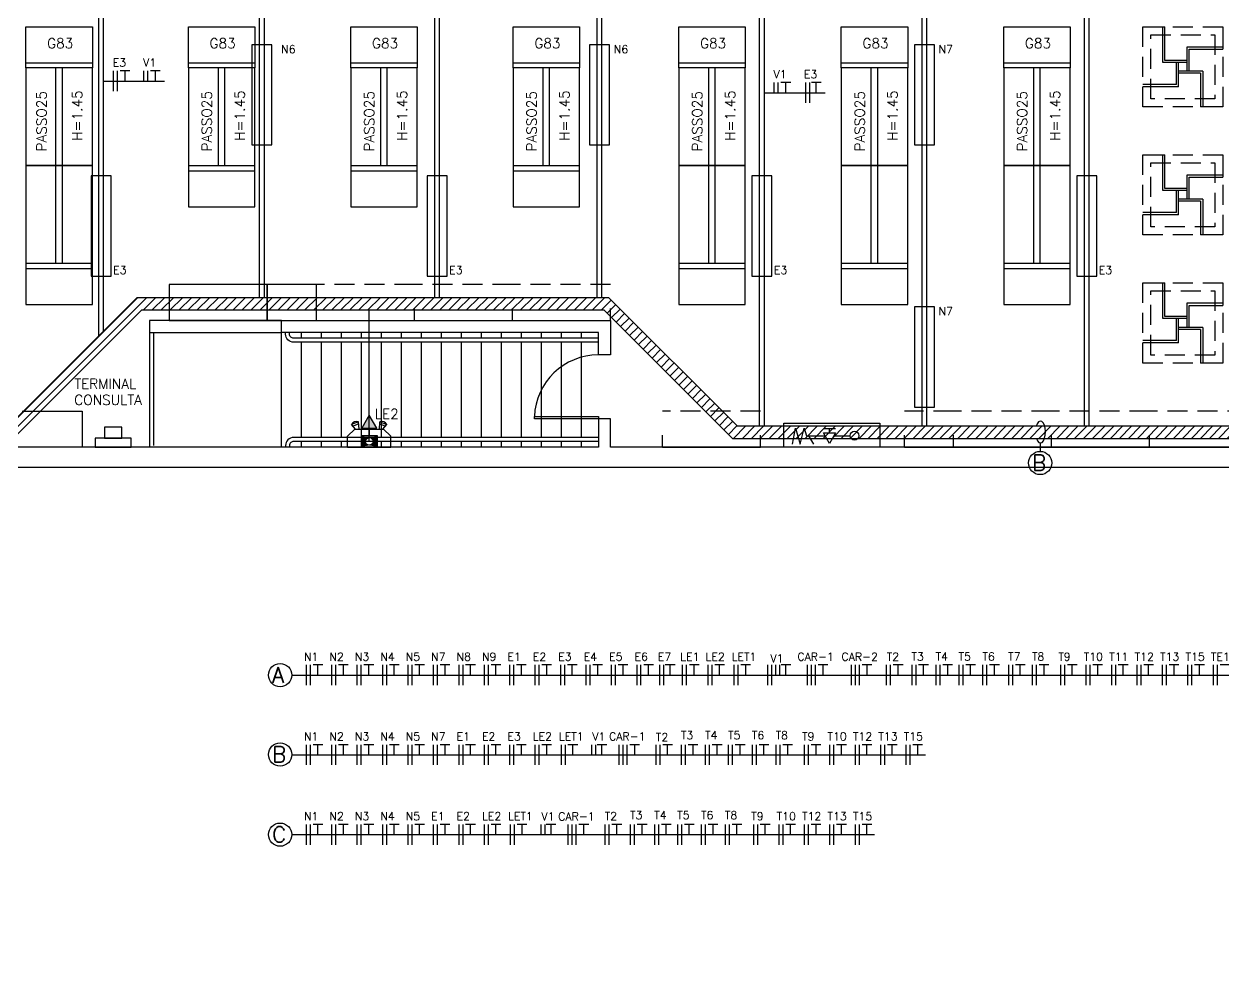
# Model space of a CAD drawing. Header units: metres. Extents: x -367 to 368, y -238 to 226.
# Drawn here: x 227.97 to 242.96, y 193.87 to 205.54 of the extents above; entities that cross this region are included whole.
import ezdxf
from ezdxf.enums import TextEntityAlignment as Align

# ---------------------------------------------------------------- set-up
doc = ezdxf.new("R2010")
doc.units = ezdxf.units.M
doc.linetypes.add('CONTINOUS', pattern=[0])
doc.linetypes.add('LA_BAU_BASES GERAIS_R00$0$LA_BAU_MERC_R01$0$HIDDEN', pattern=[0.375, 0.25, -0.125])
for name, color, linetype in [('A-SIMBELET', 10, 'Continuous'), ('ELE-ELÉTRICA', 160, 'Continuous'), ('ELE-INDICAÇÕES', 10, 'Continuous'), ('INCENDIO', 10, 'CONTINOUS'), ('LA_BAU_BASES GERAIS_R00$0$base', 253, 'Continuous'), ('LA_BAU_LUM TÉRREO_R02$0$ARQ-HAC-251', 251, 'Continuous'), ('LA_BAU_LUM TÉRREO_R02$0$ARQ-LUM', 2, 'Continuous'), ('Texto', 20, 'Continuous')]:
    doc.layers.add(name, color=color, linetype=linetype)
doc.styles.add('LA_BAU_BASES GERAIS_R00$0$LA_BAU_MERC_R01$0$R40-125-RS', font='romans.shx', dxfattribs={"height": 0.1248})
doc.styles.add('LA_BAU_BASES GERAIS_R00$0$LA_BAU_MERC_R01$0$RS80', font='ROMANS', dxfattribs={"height": 0.18})
doc.styles.add('LA_BAU_BASES GERAIS_R00$0$R60-125-RS', font='romans.shx', dxfattribs={"height": 0.19})
doc.styles.add('LA_BAU_BASES GERAIS_R00$0$R80-100-RS', font='romans.shx', dxfattribs={"height": 0.203})
doc.styles.get("Standard").update_dxf_attribs({"font": 'romans.shx'})

# ---------------------------------------------------------------- blocks, each defined once
blk = doc.blocks.new('LA_BAU_BASES GERAIS_R00$0$LA_BAU_ALVENARIA TÉRREO_R01')
at = {"layer": 'LA_BAU_BASES GERAIS_R00$0$base', "linetype": 'Continuous'}
for p, q in [((229.54, 201.68), (229.54, 200.25)), ((229.59, 201.68), (229.59, 200.269)), ((231.19, 200.25), (231.19, 201.68)), ((231.44, 201.61), (231.44, 201.68)), ((231.69, 201.61), (231.69, 201.68)), ((231.94, 201.61), (231.94, 201.68)), ((232.19, 201.61), (232.19, 201.68)), ((232.44, 201.61), (232.44, 201.68)), ((232.69, 201.61), (232.69, 201.68)), ((232.94, 201.61), (232.94, 201.68)), ((233.19, 201.61), (233.19, 201.68)), ((233.44, 201.61), (233.44, 201.68)), ((233.69, 201.61), (233.69, 201.68)), ((233.94, 201.61), (233.94, 201.68)), ((234.19, 201.61), (234.19, 201.68)), ((234.44, 201.61), (234.44, 201.68)), ((234.69, 201.61), (234.69, 201.68)), ((234.94, 201.61), (234.94, 201.68)), ((231.44, 200.37), (231.44, 201.56)), ((231.69, 200.37), (231.69, 201.56)), ((231.94, 200.37), (231.94, 201.56)), ((232.19, 200.37), (232.19, 201.56)), ((232.44, 200.37), (232.44, 201.56)), ((232.69, 200.37), (232.69, 201.56)), ((232.94, 200.37), (232.94, 201.56)), ((233.19, 200.37), (233.19, 201.56)), ((233.44, 200.37), (233.44, 201.56)), ((233.69, 200.37), (233.69, 201.56)), ((233.94, 200.37), (233.94, 201.56)), ((234.19, 200.37), (234.19, 201.56)), ((234.44, 200.37), (234.44, 201.56)), ((234.69, 200.37), (234.69, 201.56)), ((234.94, 200.37), (234.94, 201.56)), ((237.575, 200.285), (237.612, 200.487)), ((237.612, 200.487), (237.671, 200.285)), ((237.671, 200.285), (237.721, 200.487)), ((237.721, 200.487), (237.751, 200.392)), ((237.751, 200.392), (237.984, 200.392)), ((237.776, 200.391), (237.838, 200.285)), ((237.964, 200.482), (238.115, 200.482)), ((238.039, 200.427), (238.039, 200.482)), ((238.094, 200.392), (238.297, 200.392)), ((231.44, 200.25), (231.44, 200.32)), ((231.69, 200.25), (231.69, 200.32)), ((231.94, 200.25), (231.94, 200.32)), ((232.19, 200.25), (232.19, 200.32)), ((232.44, 200.25), (232.44, 200.32)), ((232.69, 200.25), (232.69, 200.32)), ((232.94, 200.25), (232.94, 200.32)), ((233.19, 200.25), (233.19, 200.32)), ((233.44, 200.25), (233.44, 200.32)), ((233.69, 200.25), (233.69, 200.32)), ((233.94, 200.25), (233.94, 200.32)), ((234.19, 200.25), (234.19, 200.32)), ((234.44, 200.25), (234.44, 200.32)), ((234.69, 200.25), (234.69, 200.32)), ((234.94, 200.25), (234.94, 200.32))]:
    blk.add_line(p, q, dxfattribs=at)
for points in [[(231.19, 201.83), (229.54, 201.83), (229.54, 201.68), (231.19, 201.68)], [(244.37, 177.984), (244.37, 197.72), (244.49, 197.72), (244.49, 198.93), (245.022, 198.93), (245.022, 199.259), (244.872, 199.259), (244.872, 199.08), (244.37, 199.08), (244.37, 200.03), (244.872, 200.03), (244.872, 199.86), (245.022, 199.86), (245.022, 200.25), (235.3, 200.25), (235.3, 200.601), (235.15, 200.601), (235.15, 200.25), (200.064, 200.25)], [(200.03, 200.25), (200, 200.25), (200, 200), (244.01, 200), (244.01, 177.95), (244.37, 177.95), (244.37, 177.95)]]:
    blk.add_lwpolyline(points, dxfattribs=at)
for points in [[(235.15, 201.401), (235.15, 201.68), (231.19, 201.68), (231.19, 201.83), (235.3, 201.83), (235.3, 201.401)], [(234.35, 200.601), (234.35, 200.631), (235.15, 200.631), (235.15, 200.601)], [(237.47, 200.25), (237.47, 200.55), (238.67, 200.55), (238.67, 200.25)], [(237.964, 200.427), (238.115, 200.427), (238.039, 200.296)]]:
    blk.add_lwpolyline(points, close=True, dxfattribs=at)
for points in [[(235.15, 201.56), (231.34, 201.56, -0.414214), (231.24, 201.66), (231.24, 201.68)], [(235.15, 201.61), (231.34, 201.61, -0.414214), (231.29, 201.66), (231.29, 201.68)], [(235.15, 200.37), (231.34, 200.37, 0.414214), (231.24, 200.27), (231.24, 200.25)], [(235.15, 200.32), (231.34, 200.32, 0.414214), (231.29, 200.27), (231.29, 200.25)]]:
    blk.add_lwpolyline(points, format="xyb", dxfattribs=at)
blk.add_circle((238.352, 200.392), 0.0549, dxfattribs=at)
blk.add_arc((235.149, 200.601), 0.8, 89.9598, 177.8524, dxfattribs=at)
blk = doc.blocks.new('LA_BAU_BASES GERAIS_R00$0$LA_BAU_MERC_R01')
at = {"layer": 'LA_BAU_BASES GERAIS_R00$0$base', "linetype": 'Continuous'}
for p, q in [((227.995, 205.5), (228.825, 205.5)), ((227.995, 204.986), (227.995, 205.5)), ((228.825, 205.5), (228.825, 204.986)), ((230.025, 205.5), (230.855, 205.5)), ((230.025, 204.986), (230.025, 205.5)), ((230.855, 205.5), (230.855, 204.986)), ((232.055, 205.5), (232.885, 205.5)), ((232.055, 204.986), (232.055, 205.5)), ((232.885, 205.5), (232.885, 204.986)), ((234.085, 205.5), (234.915, 205.5)), ((234.085, 204.986), (234.085, 205.5)), ((234.915, 205.5), (234.915, 204.986)), ((236.156, 205.5), (236.986, 205.5)), ((236.156, 204.986), (236.156, 205.5)), ((236.986, 205.5), (236.986, 204.986)), ((238.186, 205.5), (239.016, 205.5)), ((238.186, 204.986), (238.186, 205.5)), ((239.016, 205.5), (239.016, 204.986)), ((240.216, 205.5), (241.046, 205.5)), ((240.216, 204.986), (240.216, 205.5)), ((241.046, 205.5), (241.046, 204.986)), ((242.206, 205.055), (242.206, 205.5)), ((242.231, 205.08), (242.231, 205.5)), ((242.511, 204.945), (242.511, 205.25)), ((242.511, 205.25), (242.956, 205.25)), ((242.536, 204.945), (242.536, 205.22)), ((242.536, 205.22), (242.956, 205.22)), ((227.995, 205.05), (228.825, 205.05)), ((230.025, 205.05), (230.855, 205.05)), ((232.055, 205.05), (232.885, 205.05)), ((234.085, 205.05), (234.915, 205.05)), ((236.156, 205.05), (236.986, 205.05)), ((238.186, 205.05), (239.016, 205.05)), ((240.216, 205.05), (241.046, 205.05)), ((242.511, 205.055), (242.206, 205.055)), ((242.511, 205.08), (242.231, 205.08)), ((242.376, 204.78), (242.376, 205.055)), ((242.401, 204.75), (242.401, 205.055)), ((242.706, 204.945), (242.401, 204.945)), ((242.676, 204.92), (242.401, 204.92)), ((242.676, 204.92), (242.676, 204.5)), ((242.706, 204.945), (242.706, 204.5)), ((242.376, 204.78), (241.956, 204.78)), ((242.401, 204.75), (241.956, 204.75)), ((242.206, 203.455), (242.206, 203.9)), ((242.231, 203.48), (242.231, 203.9)), ((230.025, 203.766), (230.025, 203.252)), ((230.025, 203.766), (230.025, 203.702)), ((230.025, 203.702), (230.855, 203.702)), ((230.025, 203.702), (230.855, 203.702)), ((230.855, 203.252), (230.855, 203.766)), ((230.855, 203.702), (230.855, 203.766)), ((232.055, 203.766), (232.055, 203.252)), ((232.055, 203.766), (232.055, 203.702)), ((232.055, 203.702), (232.885, 203.702)), ((232.055, 203.702), (232.885, 203.702)), ((232.885, 203.252), (232.885, 203.766)), ((232.885, 203.702), (232.885, 203.766)), ((234.085, 203.766), (234.085, 203.252)), ((234.085, 203.766), (234.085, 203.702)), ((234.085, 203.702), (234.915, 203.702)), ((234.085, 203.702), (234.915, 203.702)), ((234.915, 203.252), (234.915, 203.766)), ((234.915, 203.702), (234.915, 203.766)), ((242.511, 203.345), (242.511, 203.65)), ((242.511, 203.65), (242.956, 203.65)), ((242.536, 203.345), (242.536, 203.62)), ((242.536, 203.62), (242.956, 203.62)), ((242.511, 203.455), (242.206, 203.455)), ((242.511, 203.48), (242.231, 203.48)), ((242.376, 203.18), (242.376, 203.455)), ((242.401, 203.15), (242.401, 203.455)), ((230.025, 203.252), (230.855, 203.252)), ((232.055, 203.252), (232.885, 203.252)), ((234.085, 203.252), (234.915, 203.252)), ((242.706, 203.345), (242.401, 203.345)), ((242.676, 203.32), (242.401, 203.32)), ((242.676, 203.32), (242.676, 202.9)), ((242.706, 203.345), (242.706, 202.9)), ((242.376, 203.18), (241.956, 203.18)), ((242.401, 203.15), (241.956, 203.15)), ((227.995, 202.546), (227.995, 202.032)), ((227.995, 202.546), (227.995, 202.482)), ((227.995, 202.482), (228.825, 202.482)), ((227.995, 202.482), (228.825, 202.482)), ((228.825, 202.032), (228.825, 202.546)), ((228.825, 202.482), (228.825, 202.546)), ((236.156, 202.546), (236.156, 202.032)), ((236.156, 202.482), (236.986, 202.482)), ((236.986, 202.032), (236.986, 202.546)), ((238.186, 202.546), (238.186, 202.032)), ((238.186, 202.482), (239.016, 202.482)), ((239.016, 202.032), (239.016, 202.546)), ((240.216, 202.546), (240.216, 202.032)), ((240.216, 202.482), (241.046, 202.482)), ((241.046, 202.032), (241.046, 202.546)), ((242.206, 201.855), (242.206, 202.3)), ((242.231, 201.88), (242.231, 202.3)), ((227.995, 202.032), (228.825, 202.032)), ((236.156, 202.032), (236.986, 202.032)), ((238.186, 202.032), (239.016, 202.032)), ((240.216, 202.032), (241.046, 202.032)), ((242.511, 201.745), (242.511, 202.05)), ((242.511, 202.05), (242.956, 202.05)), ((242.511, 201.88), (242.231, 201.88)), ((242.536, 201.745), (242.536, 202.02)), ((242.536, 202.02), (242.956, 202.02)), ((242.511, 201.855), (242.206, 201.855)), ((242.376, 201.58), (242.376, 201.855)), ((242.401, 201.55), (242.401, 201.855)), ((242.706, 201.745), (242.401, 201.745)), ((242.706, 201.745), (242.706, 201.3)), ((242.376, 201.58), (241.956, 201.58)), ((242.676, 201.72), (242.401, 201.72)), ((242.676, 201.72), (242.676, 201.3)), ((242.401, 201.55), (241.956, 201.55))]:
    blk.add_line(p, q, dxfattribs=at)
at = {"layer": 'LA_BAU_BASES GERAIS_R00$0$base', "linetype": 'LA_BAU_BASES GERAIS_R00$0$LA_BAU_MERC_R01$0$HIDDEN'}
for p, q in [((241.956, 205.5), (242.956, 205.5)), ((241.956, 204.5), (241.956, 205.5)), ((242.956, 205.5), (242.956, 204.5)), ((242.056, 205.4), (242.856, 205.4)), ((242.056, 204.6), (242.056, 205.4)), ((242.856, 205.4), (242.856, 204.6)), ((242.856, 204.6), (242.056, 204.6)), ((242.956, 204.5), (241.956, 204.5)), ((241.956, 203.9), (242.956, 203.9)), ((241.956, 202.9), (241.956, 203.9)), ((242.956, 203.9), (242.956, 202.9)), ((242.056, 203.8), (242.856, 203.8)), ((242.056, 203), (242.056, 203.8)), ((242.856, 203.8), (242.856, 203)), ((242.856, 203), (242.056, 203)), ((242.956, 202.9), (241.956, 202.9)), ((232.85, 202.28), (231.625, 202.28)), ((234.075, 202.28), (232.85, 202.28)), ((235.3, 202.28), (234.075, 202.28)), ((241.956, 202.3), (242.956, 202.3)), ((241.956, 201.3), (241.956, 202.3)), ((242.056, 202.2), (242.856, 202.2)), ((242.056, 201.4), (242.056, 202.2)), ((242.856, 202.2), (242.856, 201.4)), ((242.956, 202.3), (242.956, 201.3)), ((242.956, 201.3), (241.956, 201.3)), ((242.856, 201.4), (242.056, 201.4)), ((237.176, 200.7), (235.951, 200.7)), ((239.59, 200.7), (238.978, 200.7)), ((240.815, 200.7), (239.59, 200.7)), ((242.04, 200.7), (240.815, 200.7)), ((243.265, 200.7), (242.04, 200.7))]:
    blk.add_line(p, q, dxfattribs=at)
at = {"layer": 'LA_BAU_BASES GERAIS_R00$0$base'}
for p, q in [((242.206, 205.5), (242.231, 205.5)), ((242.956, 205.25), (242.956, 205.22)), ((228.825, 204.986), (227.995, 204.986)), ((227.995, 204.986), (227.995, 203.766)), ((228.37, 203.766), (228.37, 204.986)), ((228.45, 203.766), (228.45, 204.986)), ((228.825, 203.766), (228.825, 204.986)), ((230.855, 204.986), (230.025, 204.986)), ((230.025, 204.986), (230.025, 203.766)), ((230.4, 203.766), (230.4, 204.986)), ((230.48, 203.766), (230.48, 204.986)), ((230.855, 203.766), (230.855, 204.986)), ((232.885, 204.986), (232.055, 204.986)), ((232.055, 204.986), (232.055, 203.766)), ((232.43, 203.766), (232.43, 204.986)), ((232.51, 203.766), (232.51, 204.986)), ((232.885, 203.766), (232.885, 204.986)), ((234.915, 204.986), (234.085, 204.986)), ((234.085, 204.986), (234.085, 203.766)), ((234.46, 203.766), (234.46, 204.986)), ((234.54, 203.766), (234.54, 204.986)), ((234.915, 203.766), (234.915, 204.986)), ((236.986, 204.986), (236.156, 204.986)), ((236.156, 204.986), (236.156, 203.766)), ((236.531, 203.766), (236.531, 204.986)), ((236.611, 203.766), (236.611, 204.986)), ((236.986, 203.766), (236.986, 204.986)), ((239.016, 204.986), (238.186, 204.986)), ((238.186, 204.986), (238.186, 203.766)), ((238.561, 203.766), (238.561, 204.986)), ((238.641, 203.766), (238.641, 204.986)), ((239.016, 203.766), (239.016, 204.986)), ((241.046, 204.986), (240.216, 204.986)), ((240.216, 204.986), (240.216, 203.766)), ((240.591, 203.766), (240.591, 204.986)), ((240.671, 203.766), (240.671, 204.986)), ((241.046, 203.766), (241.046, 204.986)), ((242.706, 204.5), (242.676, 204.5)), ((242.206, 203.9), (242.231, 203.9)), ((228.825, 203.766), (227.995, 203.766)), ((227.995, 203.766), (227.995, 202.546)), ((227.995, 203.766), (228.825, 203.766)), ((228.37, 202.546), (228.37, 203.766)), ((228.45, 202.546), (228.45, 203.766)), ((228.825, 202.546), (228.825, 203.766)), ((230.025, 203.766), (230.855, 203.766)), ((232.055, 203.766), (232.885, 203.766)), ((234.085, 203.766), (234.915, 203.766)), ((236.156, 203.766), (236.986, 203.766)), ((236.986, 203.766), (236.156, 203.766)), ((236.156, 203.766), (236.156, 202.546)), ((236.531, 202.546), (236.531, 203.766)), ((236.611, 202.546), (236.611, 203.766)), ((236.986, 202.546), (236.986, 203.766)), ((238.186, 203.766), (239.016, 203.766)), ((239.016, 203.766), (238.186, 203.766)), ((238.186, 203.766), (238.186, 202.546)), ((238.561, 202.546), (238.561, 203.766)), ((238.641, 202.546), (238.641, 203.766)), ((239.016, 202.546), (239.016, 203.766)), ((240.216, 203.766), (241.046, 203.766)), ((241.046, 203.766), (240.216, 203.766)), ((240.216, 203.766), (240.216, 202.546)), ((240.591, 202.546), (240.591, 203.766)), ((240.671, 202.546), (240.671, 203.766)), ((241.046, 202.546), (241.046, 203.766)), ((242.956, 203.65), (242.956, 203.62)), ((242.706, 202.9), (242.676, 202.9)), ((227.995, 202.546), (228.825, 202.546)), ((236.156, 202.546), (236.986, 202.546)), ((238.186, 202.546), (239.016, 202.546)), ((240.216, 202.546), (241.046, 202.546)), ((229.787, 202.28), (229.787, 201.83)), ((231.012, 202.28), (229.787, 202.28)), ((231.012, 202.28), (231.012, 201.83)), ((231.625, 202.28), (231.012, 202.28)), ((231.012, 201.83), (231.012, 202.28)), ((231.625, 201.83), (231.625, 202.28)), ((242.206, 202.3), (242.231, 202.3)), ((242.956, 202.05), (242.956, 202.02)), ((231.625, 201.83), (231.625, 201.98)), ((232.85, 201.83), (232.85, 201.98)), ((232.85, 201.83), (232.85, 201.98)), ((234.075, 201.83), (234.075, 201.98)), ((234.075, 201.83), (234.075, 201.98)), ((235.3, 201.83), (235.3, 201.98)), ((229.787, 201.83), (231.012, 201.83)), ((231.012, 201.83), (231.625, 201.83)), ((231.625, 201.83), (232.85, 201.83)), ((232.85, 201.83), (234.075, 201.83)), ((234.075, 201.83), (235.3, 201.83)), ((242.706, 201.3), (242.676, 201.3)), ((227.946, 200.7), (228.696, 200.7)), ((228.696, 200.7), (228.696, 200.25)), ((229.195, 200.5), (228.975, 200.5)), ((228.975, 200.5), (228.975, 200.36)), ((229.195, 200.36), (229.195, 200.5)), ((235.951, 200.25), (235.951, 200.4)), ((237.176, 200.25), (237.176, 200.4)), ((238.978, 200.25), (238.978, 200.4)), ((239.59, 200.25), (239.59, 200.4)), ((239.59, 200.25), (239.59, 200.4)), ((240.815, 200.25), (240.815, 200.4)), ((240.815, 200.25), (240.815, 200.4)), ((242.04, 200.25), (242.04, 200.4)), ((242.04, 200.25), (242.04, 200.4)), ((228.696, 200.25), (227.946, 200.25)), ((229.31, 200.36), (228.86, 200.36)), ((228.86, 200.36), (228.86, 200.25)), ((228.86, 200.25), (229.31, 200.25)), ((228.975, 200.36), (229.195, 200.36)), ((229.31, 200.25), (229.31, 200.36)), ((235.951, 200.25), (237.176, 200.25)), ((238.978, 200.25), (239.59, 200.25)), ((239.59, 200.25), (240.815, 200.25)), ((240.815, 200.25), (242.04, 200.25)), ((242.04, 200.25), (243.265, 200.25))]:
    blk.add_line(p, q, dxfattribs=at)
at = {"layer": 'LA_BAU_BASES GERAIS_R00$0$base', "style": 'LA_BAU_BASES GERAIS_R00$0$LA_BAU_MERC_R01$0$R40-125-RS'}
for s, p in [('G83', (228.26, 205.232)), ('G83', (230.29, 205.232)), ('G83', (232.32, 205.232)), ('G83', (234.35, 205.232)), ('G83', (236.421, 205.232)), ('G83', (238.451, 205.232)), ('G83', (240.481, 205.232)), ('TERMINAL', (228.599, 200.978, -1.047)), ('CONSULTA', (228.599, 200.777, -1.047))]:
    blk.add_text(s, height=0.1248, dxfattribs=at).set_placement(p)
for s, p in [('PASSO25', (228.252, 203.943)), ('H=1.45', (228.699, 204.074)), ('PASSO25', (230.318, 203.943)), ('H=1.45', (230.729, 204.074)), ('PASSO25', (232.348, 203.943)), ('H=1.45', (232.759, 204.074)), ('PASSO25', (234.378, 203.943)), ('H=1.45', (234.789, 204.074)), ('PASSO25', (236.449, 203.943)), ('H=1.45', (236.86, 204.074)), ('PASSO25', (238.479, 203.943)), ('H=1.45', (238.89, 204.074)), ('PASSO25', (240.509, 203.943)), ('H=1.45', (240.92, 204.074))]:
    blk.add_text(s, height=0.1248, rotation=89.9999, dxfattribs=at).set_placement(p)
at = {"layer": 'LA_BAU_BASES GERAIS_R00$0$base', "text_generation_flag": 4}
for tag, height, rotation, style, p in [('CD H=1.45', 0.12, 180, 'LA_BAU_BASES GERAIS_R00$0$LA_BAU_MERC_R01$0$RS80', (261.738, 205.549)), ('CD H=1.45', 0.12, 180, 'LA_BAU_BASES GERAIS_R00$0$LA_BAU_MERC_R01$0$RS80', (262.989, 205.549)), ('CD H=2.25', 0.125, 270, 'LA_BAU_BASES GERAIS_R00$0$LA_BAU_MERC_R01$0$R40-125-RS', (266.17, 203.663)), ('CD H=1.45', 0.12, 180, 'LA_BAU_BASES GERAIS_R00$0$LA_BAU_MERC_R01$0$RS80', (261.354, 202.826)), ('CD H=1.45', 0.12, 180, 'LA_BAU_BASES GERAIS_R00$0$LA_BAU_MERC_R01$0$RS80', (262.605, 202.826)), ('CD H=1.45', 0.12, 180, 'LA_BAU_BASES GERAIS_R00$0$LA_BAU_MERC_R01$0$RS80', (263.857, 202.826)), ('CD H=1.45', 0.12, 180, 'LA_BAU_BASES GERAIS_R00$0$LA_BAU_MERC_R01$0$RS80', (265.108, 202.826))]:
    blk.add_attdef(tag, text='', height=height, rotation=rotation, dxfattribs=dict(at, style=style)).set_placement(p, align=Align.MIDDLE)
at = {"layer": 'LA_BAU_BASES GERAIS_R00$0$base', "style": 'LA_BAU_BASES GERAIS_R00$0$LA_BAU_MERC_R01$0$RS80', "text_generation_flag": 4}
for p in [(261.764, 204.896), (263.015, 204.896)]:
    blk.add_attdef('CD H=1.45', text='', height=0.12, dxfattribs=at).set_placement(p, align=Align.MIDDLE)
at = {"layer": 'LA_BAU_BASES GERAIS_R00$0$base', "style": 'LA_BAU_BASES GERAIS_R00$0$LA_BAU_MERC_R01$0$R40-125-RS'}
for p in [(246.243, 203.098), (247.393, 203.098), (248.543, 203.098), (249.693, 203.098), (250.843, 203.098), (246.243, 202.318), (247.393, 202.318), (248.543, 202.318), (249.693, 202.318), (250.843, 202.318)]:
    blk.add_attdef('TIPO', text='', height=0.125, rotation=180, dxfattribs=at).set_placement(p, align=Align.MIDDLE)
blk = doc.blocks.new('LA_BAU_BASES GERAIS_R00')
at = {"layer": 'LA_BAU_BASES GERAIS_R00$0$base'}
for name in ['LA_BAU_BASES GERAIS_R00$0$LA_BAU_MERC_R01', 'LA_BAU_BASES GERAIS_R00$0$LA_BAU_ALVENARIA TÉRREO_R01']:
    blk.add_blockref(name, (0, 0), dxfattribs=at)
at = {"layer": 'LA_BAU_BASES GERAIS_R00$0$base', "style": 'LA_BAU_BASES GERAIS_R00$0$R60-125-RS'}
for p in [(242.782, 218.919), (358.637, 192.964)]:
    blk.add_attdef('S', text='', height=0.19, rotation=90, dxfattribs=at).set_placement(p, align=Align.MIDDLE_CENTER)
at = {"layer": 'LA_BAU_BASES GERAIS_R00$0$base', "style": 'LA_BAU_BASES GERAIS_R00$0$R80-100-RS'}
blk.add_attdef('ACESSO', text='', height=0.203, dxfattribs=at).set_placement((365.922, 191.987), align=Align.TOP_CENTER)
at = {"layer": 'LA_BAU_BASES GERAIS_R00$0$base', "style": 'LA_BAU_BASES GERAIS_R00$0$R60-125-RS'}
blk.add_attdef('S', text='', height=0.19, dxfattribs=at).set_placement((266.114, 180.913), align=Align.MIDDLE_CENTER)
blk = doc.blocks.new('A$C716F59AC')
at = {"layer": 'LA_BAU_LUM TÉRREO_R02$0$ARQ-HAC-251', "color": 160}
for p, q in [((-37.845, 23.699), (-37.845, 44.205)), ((-37.785, 23.759), (-37.785, 44.205)), ((-35.835, 24.175), (-35.835, 44.205)), ((-35.775, 24.175), (-35.775, 44.205)), ((-33.645, 24.175), (-33.645, 44.205)), ((-33.585, 24.175), (-33.585, 44.205)), ((-31.615, 24.175), (-31.615, 33.41)), ((-31.555, 24.175), (-31.555, 33.41)), ((-29.585, 22.569), (-29.585, 33.41)), ((-29.525, 22.569), (-29.525, 33.41)), ((-27.555, 22.569), (-27.555, 33.41)), ((-27.495, 22.569), (-27.495, 33.41)), ((-25.525, 22.569), (-25.525, 33.41)), ((-25.465, 22.569), (-25.465, 33.41)), ((-35.835, 26.753), (-35.835, 32.515))]:
    blk.add_line(p, q, dxfattribs=at)
at = {"layer": 'LA_BAU_LUM TÉRREO_R02$0$ARQ-HAC-251'}
blk.add_line((-31.615, 26.753), (-31.615, 32.515), dxfattribs=at)
at = {"layer": 'LA_BAU_LUM TÉRREO_R02$0$ARQ-HAC-251', "color": 7}
blk.add_line((-27.555, 26.753), (-27.555, 32.515), dxfattribs=at)
at = {"layer": 'LA_BAU_LUM TÉRREO_R02$0$ARQ-LUM', "color": 7}
for points in [[(-35.68, 26.084), (-35.68, 27.334), (-35.93, 27.334), (-35.93, 26.084)], [(-35.68, 26.084), (-35.68, 27.334), (-35.93, 27.334), (-35.93, 26.084)], [(-31.46, 26.084), (-31.46, 27.334), (-31.71, 27.334), (-31.71, 26.084)], [(-31.46, 26.084), (-31.46, 27.334), (-31.71, 27.334), (-31.71, 26.084)], [(-27.4, 26.084), (-27.4, 27.334), (-27.65, 27.334), (-27.65, 26.084)], [(-27.4, 26.084), (-27.4, 27.334), (-27.65, 27.334), (-27.65, 26.084)], [(-37.69, 24.447), (-37.69, 25.697), (-37.94, 25.697), (-37.94, 24.447)], [(-37.69, 24.447), (-37.69, 25.697), (-37.94, 25.697), (-37.94, 24.447)], [(-33.49, 24.447), (-33.49, 25.697), (-33.74, 25.697), (-33.74, 24.447)], [(-33.49, 24.447), (-33.49, 25.697), (-33.74, 25.697), (-33.74, 24.447)], [(-29.43, 24.447), (-29.43, 25.697), (-29.68, 25.697), (-29.68, 24.447)], [(-29.43, 24.447), (-29.43, 25.697), (-29.68, 25.697), (-29.68, 24.447)], [(-25.37, 24.447), (-25.37, 25.697), (-25.62, 25.697), (-25.62, 24.447)], [(-25.37, 24.447), (-25.37, 25.697), (-25.62, 25.697), (-25.62, 24.447)], [(-27.4, 22.81), (-27.4, 24.06), (-27.65, 24.06), (-27.65, 22.81)], [(-27.4, 22.81), (-27.4, 24.06), (-27.65, 24.06), (-27.65, 22.81)]]:
    blk.add_lwpolyline(points, close=True, dxfattribs=at)
for points in [[(-37.69, 25.447), (-37.69, 25.697), (-37.94, 25.697), (-37.69, 25.447)], [(-33.49, 25.447), (-33.49, 25.697), (-33.74, 25.697), (-33.49, 25.447)], [(-29.43, 25.447), (-29.43, 25.697), (-29.68, 25.697), (-29.43, 25.447)], [(-25.37, 25.447), (-25.37, 25.697), (-25.62, 25.697), (-25.37, 25.447)]]:
    blk.add_solid(points, dxfattribs=at)
blk = doc.blocks.new('A$C152F3989')
at = {"layer": 'ELE-ELÉTRICA', "color": 3}
for p, q in [((-37.119, 4.177), (-38.725, 2.572)), ((-31.219, 4.177), (-37.119, 4.177)), ((-29.613, 2.572), (-31.219, 4.177)), ((-38.664, 2.42), (-37.058, 4.026)), ((-37.058, 4.026), (-31.28, 4.026)), ((-31.28, 4.026), (-29.674, 2.42)), ((-21.51, 2.572), (-29.613, 2.572)), ((-29.674, 2.42), (-21.581, 2.42))]:
    blk.add_line(p, q, dxfattribs=at)
blk = doc.blocks.new('LUMINAUTO2')
at = {"layer": 'ELE-ELÉTRICA', "color": 10}
for p, q in [((0, 0.6), (0.15, 0.6)), ((0, 0.6), (0, 0)), ((0.25, 0.5), (0.15, 0.6)), ((0.25, 0.49), (0.313, 0.545)), ((0.25, 0.5), (0.25, 0.1)), ((0.322, 0.446), (0.29, 0.525)), ((0.35, 0.449), (0.313, 0.545)), ((0.25, 0.44), (0.35, 0.449)), ((0, 0), (0.15, 0)), ((0.15, 0), (0.25, 0.1)), ((0.25, 0.16), (0.35, 0.151)), ((0.25, 0.11), (0.313, 0.055)), ((0.322, 0.154), (0.29, 0.075)), ((0.35, 0.151), (0.313, 0.055))]:
    blk.add_line(p, q, dxfattribs=at)
for centre, start, end in [((0.279, 0.477), 338.3745, 63.8142), ((0.279, 0.123), 296.1858, 21.6255)]:
    blk.add_arc(centre, 0.0759, start, end, dxfattribs=at)
blk = doc.blocks.new('TOM-ALTA')
at = {"layer": 'ELE-ELÉTRICA', "color": 10}
blk.add_line((0.125, 0), (0, 0), dxfattribs=at)
blk.add_lwpolyline([(0.125, 0.125), (0.125, -0.125), (0.342, 0)], close=True, dxfattribs=at)
blk.add_solid([(0.125, 0.125), (0.125, -0.125), (0.342, 0)], dxfattribs=at)
blk = doc.blocks.new('CD')
at = {"color": 10}
blk.add_lwpolyline([(0.15, 0.108), (0, 0.108), (0, -0.108), (0.15, -0.108)], close=True, dxfattribs=at)
blk.add_circle((0.075, 0), 0.0507, dxfattribs=at)
at = {"color": 10, "linetype": 'Continuous'}
for points in [[(0.024, 0), (0, 0.108), (0, -0.108)], [(0.025, 0.009), (0, 0.108), (0.024, 0)], [(0.027, 0.017), (0, 0.108), (0.025, 0.009)], [(0.031, 0.025), (0, 0.108), (0.027, 0.017)], [(0.036, 0.033), (0, 0.108), (0.031, 0.025)], [(0.042, 0.039), (0, 0.108), (0.036, 0.033)], [(0.05, 0.044), (0, 0.108), (0.042, 0.039)], [(0.058, 0.048), (0, 0.108), (0.05, 0.044)], [(0.066, 0.05), (0, 0.108), (0.058, 0.048)], [(0.075, 0.051), (0, 0.108), (0.066, 0.05)], [(0.084, 0.05), (0, 0.108), (0.075, 0.051)], [(0.092, 0.048), (0, 0.108), (0.084, 0.05)], [(0.1, 0.044), (0, 0.108), (0.092, 0.048)], [(0.15, 0.108), (0, 0.108), (0.1, 0.044)], [(0.15, 0.108), (0.1, 0.044), (0.108, 0.039)], [(0.15, 0.108), (0.108, 0.039), (0.114, 0.033)], [(0.15, 0.108), (0.114, 0.033), (0.119, 0.025)], [(0.15, 0.108), (0.119, 0.025), (0.123, 0.017)], [(0.15, 0.108), (0.123, 0.017), (0.125, 0.009)], [(0.15, 0.108), (0.125, 0.009), (0.126, 0)], [(0.15, 0.108), (0.126, 0), (0.15, -0.108)], [(0.025, -0.009), (0.024, 0), (0, -0.108)], [(0.027, -0.017), (0.025, -0.009), (0, -0.108)], [(0.031, -0.025), (0.027, -0.017), (0, -0.108)], [(0.036, -0.033), (0.031, -0.025), (0, -0.108)], [(0.042, -0.039), (0.036, -0.033), (0, -0.108)], [(0.05, -0.044), (0.042, -0.039), (0, -0.108)], [(0.058, -0.048), (0.05, -0.044), (0, -0.108)], [(0.1, -0.044), (0.092, -0.048), (0, -0.108)], [(0.15, -0.108), (0.1, -0.044), (0, -0.108)], [(0.066, -0.05), (0.058, -0.048), (0, -0.108)], [(0.092, -0.048), (0.084, -0.05), (0, -0.108)], [(0.075, -0.051), (0.066, -0.05), (0, -0.108)], [(0.084, -0.05), (0.075, -0.051), (0, -0.108)], [(0.15, -0.108), (0.108, -0.039), (0.1, -0.044)], [(0.15, -0.108), (0.114, -0.033), (0.108, -0.039)], [(0.15, -0.108), (0.119, -0.025), (0.114, -0.033)], [(0.15, -0.108), (0.123, -0.017), (0.119, -0.025)], [(0.15, -0.108), (0.125, -0.009), (0.123, -0.017)], [(0.15, -0.108), (0.126, 0), (0.125, -0.009)]]:
    blk.add_solid(points, dxfattribs=at)
blk = doc.blocks.new('A$C014F47B6')
at = {"layer": 'INCENDIO'}
for name, p, xscale, yscale, zscale, rotation in [('LUMINAUTO2', (-35.125, -10.65), 0.9000000000000341, 0.9000000000000057, 0.9000000000000523, 90), ('TOM-ALTA', (-35.395, -10.509), 0.7499999999999147, 0.75, 0.749999999999949, 90.00000000009986)]:
    blk.add_blockref(name, p, dxfattribs=dict(at, xscale=xscale, yscale=yscale, zscale=zscale, rotation=rotation))
at = {"layer": 'INCENDIO', "color": 10, "xscale": 0.9374999999998409, "yscale": 0.9374999999998579, "zscale": 0.9374999999998409, "rotation": 89.99985175967367}
blk.add_blockref('CD', (-35.395, -10.65), dxfattribs=at)

msp = doc.modelspace()

# ---------------------------------------------------------------- hatches: boundary and pattern name
at = {"layer": 'ELE-ELÉTRICA'}
h = msp.add_hatch(dxfattribs=at)
h.set_pattern_fill('ANSI31', color=2, scale=0.025, style=0)
h.set_pattern_definition([(45, (228.109514, 192.864845), (-0.0561266, 0.0561266), [])])
h.paths.add_polyline_path([(227.775, 200.509), (227.836, 200.358), (229.442, 201.963), (235.22, 201.963), (236.826, 200.358), (244.919, 200.358), (245.025, 200.251), (245.025, 198.751), (244.928, 198.654), (244.49, 198.654), (244.49, 198.504), (244.928, 198.504), (245.025, 198.406), (245.025, 198.185), (244.928, 198.087), (244.49, 198.087), (244.49, 197.937), (244.928, 197.937), (245.025, 197.84), (245.025, 197.623), (245.211, 197.437), (245.283, 197.587), (245.167, 197.703), (245.167, 200.332), (244.99, 200.509), (236.887, 200.509), (235.281, 202.115), (229.381, 202.115)])
edge = h.paths.add_edge_path(flags=17)
edge.add_line((245.025, 198.185), (244.928, 198.087))
edge.add_line((245.025, 198.406), (245.025, 198.185))

# ---------------------------------------------------------------- linework, layer by layer
at = {"layer": 'ELE-ELÉTRICA', "color": 20}
for p, q in [((229.088, 204.696, 0), (229.088, 204.95, 0)), ((229.138, 204.696, 0), (229.138, 204.95, 0)), ((229.469, 204.823, 0), (229.469, 204.95, 0)), ((229.518, 204.823, 0), (229.518, 204.95, 0)), ((237.348, 204.677, 0), (237.348, 204.804, 0)), ((237.398, 204.677, 0), (237.398, 204.804, 0)), ((237.745, 204.55, 0), (237.745, 204.804, 0)), ((237.795, 204.55, 0), (237.795, 204.804, 0)), ((231.501, 197.274), (231.501, 197.528)), ((231.551, 197.274), (231.551, 197.528)), ((231.819, 197.274), (231.819, 197.528)), ((231.869, 197.274), (231.869, 197.528)), ((232.136, 197.274), (232.136, 197.528)), ((232.186, 197.274), (232.186, 197.528)), ((232.454, 197.274), (232.454, 197.528)), ((232.504, 197.274), (232.504, 197.528)), ((232.772, 197.274), (232.772, 197.528)), ((232.822, 197.274), (232.822, 197.528)), ((233.09, 197.274), (233.09, 197.528)), ((233.14, 197.274), (233.14, 197.528)), ((233.408, 197.274), (233.408, 197.528)), ((233.458, 197.274), (233.458, 197.528)), ((233.726, 197.274), (233.726, 197.528)), ((233.776, 197.274), (233.776, 197.528)), ((234.043, 197.274), (234.043, 197.528)), ((234.093, 197.274), (234.093, 197.528)), ((234.361, 197.274), (234.361, 197.528)), ((234.411, 197.274), (234.411, 197.528)), ((234.679, 197.274), (234.679, 197.528)), ((234.729, 197.274), (234.729, 197.528)), ((234.997, 197.274), (234.997, 197.528)), ((235.047, 197.274), (235.047, 197.528)), ((235.315, 197.274), (235.315, 197.528)), ((235.365, 197.274), (235.365, 197.528)), ((235.633, 197.274), (235.633, 197.528)), ((235.682, 197.274), (235.682, 197.528)), ((235.919, 197.401), (235.919, 197.528)), ((235.919, 197.274), (235.919, 197.401)), ((235.969, 197.401), (235.969, 197.528)), ((235.969, 197.274), (235.969, 197.401)), ((236.203, 197.274), (236.203, 197.528)), ((236.253, 197.274), (236.253, 197.528)), ((236.521, 197.274), (236.521, 197.528)), ((236.571, 197.274), (236.571, 197.528)), ((236.847, 197.274), (236.847, 197.528)), ((236.897, 197.274), (236.897, 197.528)), ((237.27, 197.401), (237.27, 197.528)), ((237.27, 197.274), (237.27, 197.401)), ((237.32, 197.401), (237.32, 197.528)), ((237.32, 197.274), (237.32, 197.401)), ((237.37, 197.401), (237.37, 197.528)), ((237.42, 197.401), (237.42, 197.528)), ((237.495, 197.401), (237.495, 197.528)), ((237.764, 197.274), (237.764, 197.528)), ((237.814, 197.274), (237.814, 197.528)), ((237.864, 197.274), (237.864, 197.528)), ((237.958, 197.401), (237.958, 197.528)), ((238.315, 197.274), (238.315, 197.528)), ((238.365, 197.274), (238.365, 197.528)), ((238.415, 197.274), (238.415, 197.528)), ((238.509, 197.401), (238.509, 197.528)), ((238.753, 197.274), (238.753, 197.528)), ((238.803, 197.274), (238.803, 197.528)), ((239.07, 197.274), (239.07, 197.528)), ((239.12, 197.274), (239.12, 197.528)), ((239.214, 197.401), (239.214, 197.528)), ((239.372, 197.274), (239.372, 197.528)), ((239.422, 197.274), (239.422, 197.528)), ((239.516, 197.401), (239.516, 197.528)), ((239.659, 197.274), (239.659, 197.528)), ((239.709, 197.274), (239.709, 197.528)), ((239.803, 197.401), (239.803, 197.528)), ((239.957, 197.274), (239.957, 197.528)), ((240.007, 197.274), (240.007, 197.528)), ((240.101, 197.401), (240.101, 197.528)), ((240.279, 197.274), (240.279, 197.528)), ((240.329, 197.274), (240.329, 197.528)), ((240.423, 197.401), (240.423, 197.528)), ((240.577, 197.274), (240.577, 197.528)), ((240.627, 197.274), (240.627, 197.528)), ((240.721, 197.401), (240.721, 197.528)), ((240.93, 197.274), (240.93, 197.528)), ((240.98, 197.274), (240.98, 197.528)), ((241.248, 197.274), (241.248, 197.528)), ((241.298, 197.274), (241.298, 197.528)), ((241.566, 197.274), (241.566, 197.528)), ((241.616, 197.274), (241.616, 197.528)), ((241.884, 197.274), (241.884, 197.528)), ((241.934, 197.274), (241.934, 197.528)), ((242.201, 197.274), (242.201, 197.528)), ((242.251, 197.274), (242.251, 197.528)), ((242.519, 197.274), (242.519, 197.528)), ((242.569, 197.274), (242.569, 197.528)), ((242.837, 197.274), (242.837, 197.528)), ((242.887, 197.274), (242.887, 197.528)), ((231.501, 196.278), (231.501, 196.531)), ((231.551, 196.278), (231.551, 196.531)), ((231.819, 196.278), (231.819, 196.531)), ((231.869, 196.278), (231.869, 196.531)), ((232.136, 196.278), (232.136, 196.531)), ((232.186, 196.278), (232.186, 196.531)), ((232.454, 196.278), (232.454, 196.531)), ((232.504, 196.278), (232.504, 196.531)), ((232.772, 196.278), (232.772, 196.531)), ((232.822, 196.278), (232.822, 196.531)), ((233.09, 196.278), (233.09, 196.531)), ((233.14, 196.278), (233.14, 196.531)), ((233.408, 196.278), (233.408, 196.531)), ((233.458, 196.278), (233.458, 196.531)), ((233.726, 196.278), (233.726, 196.531)), ((233.776, 196.278), (233.776, 196.531)), ((234.043, 196.278), (234.043, 196.531)), ((234.093, 196.278), (234.093, 196.531)), ((234.361, 196.278), (234.361, 196.531)), ((234.411, 196.278), (234.411, 196.531)), ((234.687, 196.278), (234.687, 196.531)), ((234.737, 196.278), (234.737, 196.531)), ((235.069, 196.405), (235.069, 196.531)), ((235.119, 196.405), (235.119, 196.531)), ((235.194, 196.405), (235.194, 196.531)), ((235.41, 196.278), (235.41, 196.531)), ((235.459, 196.278), (235.459, 196.531)), ((235.509, 196.278), (235.509, 196.531)), ((235.604, 196.405), (235.604, 196.531)), ((235.871, 196.278), (235.871, 196.531)), ((235.921, 196.278), (235.921, 196.531)), ((236.188, 196.278), (236.188, 196.531)), ((236.238, 196.278), (236.238, 196.531)), ((236.333, 196.405), (236.333, 196.531)), ((236.49, 196.278), (236.49, 196.531)), ((236.54, 196.278), (236.54, 196.531)), ((236.635, 196.405), (236.635, 196.531)), ((236.777, 196.278), (236.777, 196.531)), ((236.827, 196.278), (236.827, 196.531)), ((236.922, 196.405), (236.922, 196.531)), ((237.075, 196.278), (237.075, 196.531)), ((237.125, 196.278), (237.125, 196.531)), ((237.22, 196.405), (237.22, 196.531)), ((237.373, 196.278), (237.373, 196.531)), ((237.423, 196.278), (237.423, 196.531)), ((237.517, 196.405), (237.517, 196.531)), ((237.727, 196.278), (237.727, 196.531)), ((237.777, 196.278), (237.777, 196.531)), ((238.045, 196.278), (238.045, 196.531)), ((238.094, 196.278), (238.094, 196.531)), ((238.362, 196.278), (238.362, 196.531)), ((238.412, 196.278), (238.412, 196.531)), ((238.68, 196.278), (238.68, 196.531)), ((238.73, 196.278), (238.73, 196.531)), ((238.998, 196.278), (238.998, 196.531)), ((239.048, 196.278), (239.048, 196.531)), ((231.501, 195.282), (231.501, 195.535)), ((231.551, 195.282), (231.551, 195.535)), ((231.819, 195.282), (231.819, 195.535)), ((231.869, 195.282), (231.869, 195.535)), ((232.136, 195.282), (232.136, 195.535)), ((232.186, 195.282), (232.186, 195.535)), ((232.454, 195.282), (232.454, 195.535)), ((232.504, 195.282), (232.504, 195.535)), ((232.772, 195.282), (232.772, 195.535)), ((232.822, 195.282), (232.822, 195.535)), ((233.09, 195.282), (233.09, 195.535)), ((233.14, 195.282), (233.14, 195.535)), ((233.408, 195.282), (233.408, 195.535)), ((233.458, 195.282), (233.458, 195.535)), ((233.726, 195.282), (233.726, 195.535)), ((233.776, 195.282), (233.776, 195.535)), ((234.051, 195.282), (234.051, 195.535)), ((234.101, 195.282), (234.101, 195.535)), ((234.434, 195.408), (234.434, 195.535)), ((234.484, 195.408), (234.484, 195.535)), ((234.559, 195.408), (234.559, 195.535)), ((234.774, 195.282), (234.774, 195.535)), ((234.824, 195.282), (234.824, 195.535)), ((234.874, 195.282), (234.874, 195.535)), ((234.968, 195.408), (234.968, 195.535)), ((235.235, 195.282), (235.235, 195.535)), ((235.285, 195.282), (235.285, 195.535)), ((235.553, 195.282), (235.553, 195.535)), ((235.603, 195.282), (235.603, 195.535)), ((235.697, 195.408), (235.697, 195.535)), ((235.855, 195.282), (235.855, 195.535)), ((235.905, 195.282), (235.905, 195.535)), ((235.999, 195.408), (235.999, 195.535)), ((236.142, 195.282), (236.142, 195.535)), ((236.192, 195.282), (236.192, 195.535)), ((236.286, 195.408), (236.286, 195.535)), ((236.44, 195.282), (236.44, 195.535)), ((236.49, 195.282), (236.49, 195.535)), ((236.584, 195.408), (236.584, 195.535)), ((236.737, 195.282), (236.737, 195.535)), ((236.787, 195.282), (236.787, 195.535)), ((236.882, 195.408), (236.882, 195.535)), ((237.091, 195.282), (237.091, 195.535)), ((237.141, 195.282), (237.141, 195.535)), ((237.409, 195.282), (237.409, 195.535)), ((237.459, 195.282), (237.459, 195.535)), ((237.727, 195.282), (237.727, 195.535)), ((237.777, 195.282), (237.777, 195.535)), ((238.045, 195.282), (238.045, 195.535)), ((238.094, 195.282), (238.094, 195.535)), ((238.362, 195.282), (238.362, 195.535)), ((238.412, 195.282), (238.412, 195.535))]:
    msp.add_line(p, q, dxfattribs=at)
at = {"layer": 'ELE-ELÉTRICA', "color": 20, "linetype": 'Continuous'}
for p, q in [((229.294, 204.95, 0), (229.172, 204.95, 0)), ((229.233, 204.823, 0), (229.233, 204.95, 0)), ((229.674, 204.95, 0), (229.552, 204.95, 0)), ((229.613, 204.823, 0), (229.613, 204.95, 0)), ((237.554, 204.804, 0), (237.432, 204.804, 0)), ((237.493, 204.677, 0), (237.493, 204.804, 0)), ((237.934, 204.804, 0), (237.812, 204.804, 0)), ((237.873, 204.677, 0), (237.873, 204.804, 0)), ((231.706, 197.528), (231.584, 197.528)), ((231.645, 197.401), (231.645, 197.528)), ((232.024, 197.528), (231.902, 197.528)), ((231.963, 197.401), (231.963, 197.528)), ((232.342, 197.528), (232.22, 197.528)), ((232.281, 197.401), (232.281, 197.528)), ((232.66, 197.528), (232.538, 197.528)), ((232.599, 197.401), (232.599, 197.528)), ((232.977, 197.528), (232.855, 197.528)), ((232.916, 197.401), (232.916, 197.528)), ((233.295, 197.528), (233.173, 197.528)), ((233.234, 197.401), (233.234, 197.528)), ((233.613, 197.528), (233.491, 197.528)), ((233.552, 197.401), (233.552, 197.528)), ((233.931, 197.528), (233.809, 197.528)), ((233.87, 197.401), (233.87, 197.528)), ((234.249, 197.528), (234.127, 197.528)), ((234.188, 197.401), (234.188, 197.528)), ((234.566, 197.528), (234.445, 197.528)), ((234.506, 197.401), (234.506, 197.528)), ((234.884, 197.528), (234.762, 197.528)), ((234.823, 197.401), (234.823, 197.528)), ((235.202, 197.528), (235.08, 197.528)), ((235.141, 197.401), (235.141, 197.528)), ((235.52, 197.528), (235.398, 197.528)), ((235.459, 197.401), (235.459, 197.528)), ((235.838, 197.528), (235.716, 197.528)), ((235.777, 197.401), (235.777, 197.528)), ((236.108, 197.528), (235.986, 197.528)), ((236.047, 197.401), (236.047, 197.528)), ((236.409, 197.528), (236.287, 197.528)), ((236.348, 197.401), (236.348, 197.528)), ((236.726, 197.528), (236.604, 197.528)), ((236.665, 197.401), (236.665, 197.528)), ((237.052, 197.528), (236.93, 197.528)), ((236.991, 197.401), (236.991, 197.528)), ((237.556, 197.528), (237.434, 197.528)), ((238.019, 197.528), (237.897, 197.528)), ((238.57, 197.528), (238.448, 197.528)), ((238.958, 197.528), (238.836, 197.528)), ((238.897, 197.401), (238.897, 197.528)), ((239.275, 197.528), (239.153, 197.528)), ((239.577, 197.528), (239.455, 197.528)), ((239.864, 197.528), (239.742, 197.528)), ((240.162, 197.528), (240.04, 197.528)), ((240.484, 197.528), (240.362, 197.528)), ((240.782, 197.528), (240.66, 197.528)), ((241.135, 197.528), (241.013, 197.528)), ((241.074, 197.401), (241.074, 197.528)), ((241.453, 197.528), (241.331, 197.528)), ((241.392, 197.401), (241.392, 197.528)), ((241.771, 197.528), (241.649, 197.528)), ((241.71, 197.401), (241.71, 197.528)), ((242.089, 197.528), (241.967, 197.528)), ((242.028, 197.401), (242.028, 197.528)), ((242.407, 197.528), (242.285, 197.528)), ((242.346, 197.401), (242.346, 197.528)), ((242.725, 197.528), (242.603, 197.528)), ((242.664, 197.401), (242.664, 197.528)), ((243.042, 197.528), (242.92, 197.528)), ((231.706, 196.531), (231.584, 196.531)), ((231.645, 196.405), (231.645, 196.531)), ((232.024, 196.531), (231.902, 196.531)), ((231.963, 196.405), (231.963, 196.531)), ((232.342, 196.531), (232.22, 196.531)), ((232.281, 196.405), (232.281, 196.531)), ((232.66, 196.531), (232.538, 196.531)), ((232.599, 196.405), (232.599, 196.531)), ((232.977, 196.531), (232.855, 196.531)), ((232.916, 196.405), (232.916, 196.531)), ((233.295, 196.531), (233.173, 196.531)), ((233.234, 196.405), (233.234, 196.531)), ((233.613, 196.531), (233.491, 196.531)), ((233.552, 196.405), (233.552, 196.531)), ((233.931, 196.531), (233.809, 196.531)), ((233.87, 196.405), (233.87, 196.531)), ((234.249, 196.531), (234.127, 196.531)), ((234.188, 196.405), (234.188, 196.531)), ((234.566, 196.531), (234.445, 196.531)), ((234.506, 196.405), (234.506, 196.531)), ((234.892, 196.531), (234.77, 196.531)), ((234.831, 196.405), (234.831, 196.531)), ((235.255, 196.531), (235.133, 196.531)), ((235.665, 196.531), (235.543, 196.531)), ((236.076, 196.531), (235.954, 196.531)), ((236.015, 196.405), (236.015, 196.531)), ((236.394, 196.531), (236.272, 196.531)), ((236.696, 196.531), (236.574, 196.531)), ((236.983, 196.531), (236.861, 196.531)), ((237.281, 196.531), (237.159, 196.531)), ((237.578, 196.531), (237.456, 196.531)), ((237.932, 196.531), (237.81, 196.531)), ((237.871, 196.405), (237.871, 196.531)), ((238.25, 196.531), (238.128, 196.531)), ((238.189, 196.405), (238.189, 196.531)), ((238.568, 196.531), (238.446, 196.531)), ((238.507, 196.405), (238.507, 196.531)), ((238.885, 196.531), (238.763, 196.531)), ((238.824, 196.405), (238.824, 196.531)), ((239.203, 196.531), (239.081, 196.531)), ((239.142, 196.405), (239.142, 196.531)), ((231.706, 195.535), (231.584, 195.535)), ((231.645, 195.408), (231.645, 195.535)), ((232.024, 195.535), (231.902, 195.535)), ((231.963, 195.408), (231.963, 195.535)), ((232.342, 195.535), (232.22, 195.535)), ((232.281, 195.408), (232.281, 195.535)), ((232.66, 195.535), (232.538, 195.535)), ((232.599, 195.408), (232.599, 195.535)), ((232.977, 195.535), (232.855, 195.535)), ((232.916, 195.408), (232.916, 195.535)), ((233.295, 195.535), (233.173, 195.535)), ((233.234, 195.408), (233.234, 195.535)), ((233.613, 195.535), (233.491, 195.535)), ((233.552, 195.408), (233.552, 195.535)), ((233.931, 195.535), (233.809, 195.535)), ((233.87, 195.408), (233.87, 195.535)), ((234.257, 195.535), (234.135, 195.535)), ((234.196, 195.408), (234.196, 195.535)), ((234.62, 195.535), (234.498, 195.535)), ((235.029, 195.535), (234.907, 195.535)), ((235.441, 195.535), (235.319, 195.535)), ((235.38, 195.408), (235.38, 195.535)), ((235.758, 195.535), (235.636, 195.535)), ((236.06, 195.535), (235.938, 195.535)), ((236.347, 195.535), (236.225, 195.535)), ((236.645, 195.535), (236.523, 195.535)), ((236.943, 195.535), (236.821, 195.535)), ((237.296, 195.535), (237.174, 195.535)), ((237.235, 195.408), (237.235, 195.535)), ((237.614, 195.535), (237.492, 195.535)), ((237.553, 195.408), (237.553, 195.535)), ((237.932, 195.535), (237.81, 195.535)), ((237.871, 195.408), (237.871, 195.535)), ((238.25, 195.535), (238.128, 195.535)), ((238.189, 195.408), (238.189, 195.535)), ((238.568, 195.535), (238.446, 195.535)), ((238.507, 195.408), (238.507, 195.535))]:
    msp.add_line(p, q, dxfattribs=at)
at = {"layer": 'ELE-ELÉTRICA', "color": 2}
for p, q in [((228.965, 204.823, 0), (229.345, 204.823, 0)), ((229.345, 204.823, 0), (229.725, 204.823, 0)), ((237.225, 204.677, 0), (237.605, 204.677, 0)), ((237.605, 204.677, 0), (237.985, 204.677, 0)), ((231.317, 197.401), (231.741, 197.401)), ((231.741, 197.401), (232.059, 197.401)), ((232.059, 197.401), (232.377, 197.401)), ((232.377, 197.401), (232.695, 197.401)), ((232.695, 197.401), (233.013, 197.401)), ((233.013, 197.401), (233.33, 197.401)), ((233.33, 197.401), (233.648, 197.401)), ((233.648, 197.401), (233.966, 197.401)), ((233.966, 197.401), (234.284, 197.401)), ((234.284, 197.401), (234.602, 197.401)), ((234.602, 197.401), (234.92, 197.401)), ((234.92, 197.401), (235.237, 197.401)), ((235.237, 197.401), (235.555, 197.401)), ((235.555, 197.401), (235.873, 197.401)), ((235.873, 197.401), (236.126, 197.401)), ((236.126, 197.401), (236.444, 197.401)), ((236.444, 197.401), (236.762, 197.401)), ((236.762, 197.401), (237.099, 197.401)), ((236.931, 197.401), (236.931, 197.401)), ((237.099, 197.401), (237.413, 197.401)), ((237.413, 197.401), (237.611, 197.401)), ((237.611, 197.401), (238.139, 197.401)), ((238.139, 197.401), (238.69, 197.401)), ((238.666, 197.401), (239.127, 197.401)), ((239.024, 197.401), (239.346, 197.401)), ((239.321, 197.401), (239.643, 197.401)), ((239.589, 197.401), (239.911, 197.401)), ((239.619, 197.401), (239.941, 197.401)), ((239.887, 197.401), (240.209, 197.401)), ((239.941, 197.401), (240.263, 197.401)), ((240.209, 197.401), (240.531, 197.401)), ((240.531, 197.401), (240.853, 197.401)), ((240.853, 197.401), (241.171, 197.401)), ((241.171, 197.401), (241.488, 197.401)), ((241.488, 197.401), (241.806, 197.401)), ((241.806, 197.401), (242.124, 197.401)), ((242.124, 197.401), (242.442, 197.401)), ((242.442, 197.401), (242.76, 197.401)), ((242.76, 197.401), (243.078, 197.401)), ((231.317, 196.405), (231.741, 196.405)), ((231.741, 196.405), (232.059, 196.405)), ((232.059, 196.405), (232.377, 196.405)), ((232.377, 196.405), (232.695, 196.405)), ((232.695, 196.405), (233.013, 196.405)), ((233.013, 196.405), (233.33, 196.405)), ((233.33, 196.405), (233.648, 196.405)), ((233.648, 196.405), (233.966, 196.405)), ((233.966, 196.405), (234.284, 196.405)), ((234.284, 196.405), (234.602, 196.405)), ((234.602, 196.405), (234.939, 196.405)), ((234.771, 196.405), (234.771, 196.405)), ((234.873, 196.405), (235.253, 196.405)), ((235.113, 196.405), (235.311, 196.405)), ((235.179, 196.405), (235.303, 196.405)), ((235.257, 196.405), (235.784, 196.405)), ((235.784, 196.405), (236.246, 196.405)), ((236.143, 196.405), (236.465, 196.405)), ((236.439, 196.405), (236.761, 196.405)), ((236.708, 196.405), (237.03, 196.405)), ((236.737, 196.405), (237.059, 196.405)), ((237.006, 196.405), (237.328, 196.405)), ((237.328, 196.405), (237.649, 196.405)), ((237.649, 196.405), (237.967, 196.405)), ((237.967, 196.405), (238.285, 196.405)), ((238.285, 196.405), (238.603, 196.405)), ((238.603, 196.405), (238.921, 196.405)), ((238.921, 196.405), (239.238, 196.405)), ((231.317, 195.408), (231.741, 195.408)), ((231.741, 195.408), (232.059, 195.408)), ((232.059, 195.408), (232.377, 195.408)), ((232.377, 195.408), (232.695, 195.408)), ((232.695, 195.408), (233.013, 195.408)), ((233.013, 195.408), (233.33, 195.408)), ((233.33, 195.408), (233.648, 195.408)), ((233.648, 195.408), (233.966, 195.408)), ((233.966, 195.408), (234.304, 195.408)), ((234.238, 195.408), (234.617, 195.408)), ((234.477, 195.408), (234.675, 195.408)), ((234.543, 195.408), (234.667, 195.408)), ((234.63, 195.408), (235.149, 195.408)), ((235.149, 195.408), (235.61, 195.408)), ((235.507, 195.408), (235.829, 195.408)), ((235.804, 195.408), (236.126, 195.408)), ((236.072, 195.408), (236.394, 195.408)), ((236.102, 195.408), (236.423, 195.408)), ((236.37, 195.408), (236.692, 195.408)), ((236.692, 195.408), (237.014, 195.408)), ((237.014, 195.408), (237.332, 195.408)), ((237.332, 195.408), (237.649, 195.408)), ((237.649, 195.408), (237.967, 195.408)), ((237.967, 195.408), (238.285, 195.408)), ((238.285, 195.408), (238.603, 195.408))]:
    msp.add_line(p, q, dxfattribs=at)
at = {"layer": 'ELE-ELÉTRICA', "color": 160}
msp.add_line((232.285, 200.32), (232.285, 201.963), dxfattribs=at)
at = {"layer": 'ELE-INDICAÇÕES', "color": 2}
msp.add_ellipse((240.676, 200.438), major_axis=(0, 0.136), ratio=0.45844, start_param=2.183065, end_param=7.305967, dxfattribs=at)
at = {"layer": 'Texto', "color": 2, "ltscale": 10}
msp.add_line((240.672, 200.303), (240.672, 200.197), dxfattribs=at)
for centre in [(240.672, 200.051), (231.172, 197.401), (231.172, 196.409), (231.172, 195.408)]:
    msp.add_circle(centre, 0.145, dxfattribs=at)

# ---------------------------------------------------------------- block references
at = {"color": 160}
msp.add_blockref('A$C716F59AC', (266.75, 177.94, 0), dxfattribs=at)
at = {"layer": 'ELE-ELÉTRICA', "color": 160}
for name, p in [('LA_BAU_BASES GERAIS_R00', (0, 0)), ('A$C152F3989', (266.5, 197.937))]:
    msp.add_blockref(name, p, dxfattribs=at)
at = {"layer": 'INCENDIO', "color": 160}
msp.add_blockref('A$C014F47B6', (267.681, 210.9), dxfattribs=at)

# ---------------------------------------------------------------- texts
at = {"layer": 'A-SIMBELET'}
for s, p in [('N6', (231.274, 205.171, 0)), ('N6', (235.432, 205.17, 0)), ('N7', (239.492, 205.17, 0)), ('E3', (229.168, 202.411, 0)), ('E3', (233.368, 202.411, 0)), ('E3', (237.428, 202.411, 0)), ('E3', (241.488, 202.411, 0)), ('N7', (239.492, 201.896, 0))]:
    msp.add_text(s, height=0.1, dxfattribs=at).set_placement(p, align=Align.CENTER)
at = {"layer": 'ELE-ELÉTRICA', "color": 20}
for s, p in [('E3', (229.079, 205.003, 0)), ('V1', (229.459, 205.003, 0)), ('V1', (237.339, 204.857, 0)), ('E3', (237.719, 204.857, 0)), ('T3', (239.063, 197.582)), ('T4', (239.365, 197.582)), ('T5', (239.652, 197.582)), ('T6', (239.95, 197.582)), ('T7', (240.272, 197.582)), ('T8', (240.57, 197.582)), ('N1', (231.47, 197.581)), ('N2', (231.788, 197.581)), ('N3', (232.106, 197.581)), ('N4', (232.424, 197.581)), ('N5', (232.741, 197.581)), ('N7', (233.059, 197.581)), ('N8', (233.377, 197.581)), ('N9', (233.695, 197.581)), ('E1', (234.013, 197.581)), ('E2', (234.33, 197.581)), ('E3', (234.648, 197.581)), ('E4', (234.966, 197.581)), ('E5', (235.284, 197.581)), ('E6', (235.602, 197.581)), ('E7', (235.893, 197.581)), ('LE1', (236.173, 197.581)), ('LE2', (236.49, 197.581)), ('LET1', (236.816, 197.581)), ('V1', (237.3, 197.559)), ('CAR-1', (237.638, 197.581)), ('CAR-2', (238.189, 197.581)), ('T2', (238.754, 197.581)), ('T9', (240.899, 197.581)), ('T10', (241.217, 197.581)), ('T11', (241.535, 197.581)), ('T12', (241.853, 197.581)), ('T13', (242.171, 197.581)), ('T15', (242.489, 197.581)), ('TE1', (242.806, 197.581)), ('N1', (231.47, 196.585)), ('N2', (231.788, 196.585)), ('N3', (232.106, 196.585)), ('N4', (232.424, 196.585)), ('N5', (232.741, 196.585)), ('N7', (233.059, 196.585)), ('E1', (233.377, 196.585)), ('E2', (233.695, 196.585)), ('E3', (234.013, 196.585)), ('LE2', (234.33, 196.585)), ('LET1', (234.656, 196.585)), ('V1', (235.074, 196.582)), ('CAR-1', (235.284, 196.585)), ('T2', (235.868, 196.575)), ('T3', (236.182, 196.6)), ('T4', (236.484, 196.6)), ('T5', (236.771, 196.6)), ('T6', (237.069, 196.6)), ('T8', (237.366, 196.6)), ('T9', (237.696, 196.585)), ('T10', (238.014, 196.585)), ('T12', (238.332, 196.585)), ('T13', (238.649, 196.585)), ('T15', (238.967, 196.585)), ('N1', (231.47, 195.588)), ('N2', (231.788, 195.588)), ('N3', (232.106, 195.588)), ('N4', (232.424, 195.588)), ('N5', (232.741, 195.588)), ('E1', (233.059, 195.588)), ('E2', (233.377, 195.588)), ('LE2', (233.695, 195.588)), ('LET1', (234.021, 195.588)), ('V1', (234.439, 195.586)), ('CAR-1', (234.648, 195.586)), ('T2', (235.229, 195.588)), ('T3', (235.546, 195.602)), ('T4', (235.848, 195.602)), ('T5', (236.135, 195.602)), ('T6', (236.433, 195.602)), ('T8', (236.731, 195.602)), ('T9', (237.06, 195.588)), ('T10', (237.378, 195.588)), ('T12', (237.696, 195.588)), ('T13', (238.014, 195.588)), ('T15', (238.332, 195.588))]:
    msp.add_text(s, height=0.1, dxfattribs=at).set_placement(p)
at = {"layer": 'ELE-INDICAÇÕES', "color": 20}
for s, p in [('B', (240.573, 199.957)), ('A', (231.073, 197.306)), ('B', (231.073, 196.314)), ('C', (231.073, 195.313))]:
    msp.add_text(s, height=0.195, dxfattribs=at).set_placement(p)
at = {"layer": 'INCENDIO', "color": 10}
msp.add_text('LE2', height=0.125, dxfattribs=at).set_placement((232.354, 200.664), align=Align.MIDDLE_LEFT)

doc.saveas('drawing.dxf')
